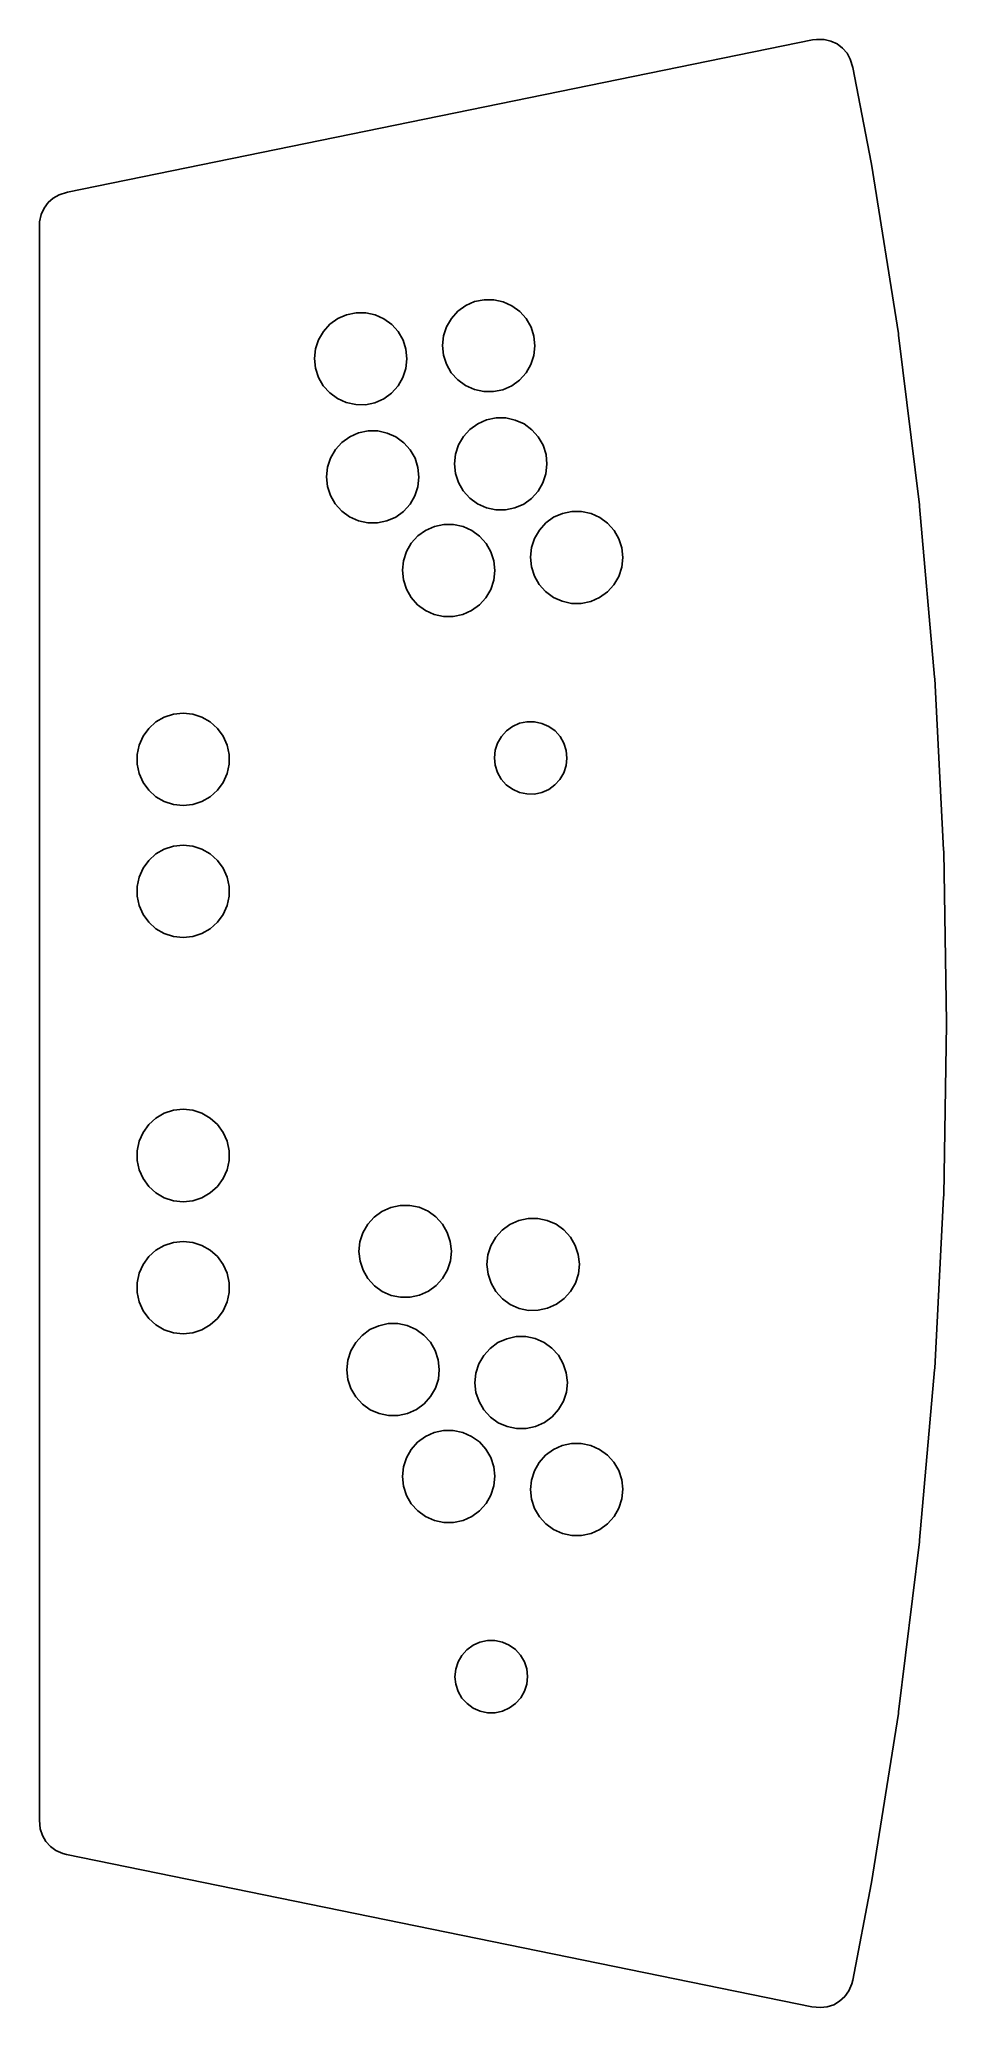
# Model space of a CAD drawing. Header units: metres. Extents: x 0 to 275, y 2 to 598.
import ezdxf

# ---------------------------------------------------------------- set-up
doc = ezdxf.new("R2010")
doc.units = ezdxf.units.M

msp = doc.modelspace()

# ---------------------------------------------------------------- linework, layer by layer
for p, q in [((234.365, 597.892), (8.5135, 551.79)), ((235.537, 598.062), (234.365, 597.892)), ((237.856, 598.021), (235.537, 598.062)), ((239.882, 597.554), (237.856, 598.021)), ((241.766, 596.675), (239.882, 597.554)), ((243.427, 595.424), (241.766, 596.675)), ((244.791, 593.855), (243.427, 595.424)), ((245.799, 592.036), (244.791, 593.855)), ((246.561, 589.544), (245.799, 592.036)), ((252.162, 560.729), (246.561, 589.544)), ((252.253, 560.213), (252.162, 560.729)), ((260.361, 509.019), (252.253, 560.213)), ((2.6635, 548.601), (1.4279, 546.929)), ((4.2198, 549.98), (2.6635, 548.601)), ((6.0286, 551.005), (4.2198, 549.98)), ((8.5135, 551.79), (6.0286, 551.005)), ((0.0657, 542.769), (0, 541.605)), ((0.567, 545.037), (0.0657, 542.769)), ((1.4279, 546.929), (0.567, 545.037)), ((0, 541.605), (0, 58.637)), ((131.933, 518.617), (134.798, 519.215)), ((134.798, 519.215), (137.724, 519.206)), ((137.724, 519.206), (140.585, 518.588)), ((88.0817, 511.777), (90.4553, 513.489)), ((90.4553, 513.489), (93.133, 514.67)), ((93.133, 514.67), (95.9979, 515.269)), ((95.9979, 515.269), (98.9247, 515.259)), ((98.9247, 515.259), (101.785, 514.641)), ((101.785, 514.641), (104.455, 513.442)), ((104.455, 513.442), (106.817, 511.714)), ((123.444, 511.025), (124.916, 513.554)), ((124.916, 513.554), (126.881, 515.723)), ((126.881, 515.723), (129.255, 517.435)), ((129.255, 517.435), (131.933, 518.617)), ((140.585, 518.588), (143.255, 517.388)), ((143.255, 517.388), (145.617, 515.66)), ((145.617, 515.66), (147.568, 513.478)), ((147.568, 513.478), (149.023, 510.939)), ((83.7303, 504.298), (84.644, 507.078)), ((84.644, 507.078), (86.1159, 509.608)), ((86.1159, 509.608), (88.0817, 511.777)), ((106.817, 511.714), (108.768, 509.532)), ((108.768, 509.532), (110.223, 506.992)), ((110.223, 506.992), (111.118, 504.206)), ((122.214, 505.334), (122.53, 508.244)), ((122.53, 508.244), (123.444, 511.025)), ((149.023, 510.939), (149.918, 508.152)), ((149.918, 508.152), (150.214, 505.24)), ((260.434, 508.5), (260.361, 509.019)), ((266.751, 457.053), (260.434, 508.5)), ((83.4145, 501.388), (83.7303, 504.298)), ((83.7107, 498.476), (83.4145, 501.388)), ((111.414, 501.294), (111.099, 498.384)), ((111.118, 504.206), (111.414, 501.294)), ((122.511, 502.423), (122.214, 505.334)), ((123.406, 499.636), (122.511, 502.423)), ((149.898, 502.331), (148.985, 499.55)), ((150.214, 505.24), (149.898, 502.331)), ((84.6057, 495.69), (83.7107, 498.476)), ((86.0606, 493.15), (84.6057, 495.69)), ((110.185, 495.604), (108.713, 493.074)), ((111.099, 498.384), (110.185, 495.604)), ((124.86, 497.096), (123.406, 499.636)), ((126.812, 494.915), (124.86, 497.096)), ((129.174, 493.187), (126.812, 494.915)), ((145.547, 494.852), (143.173, 493.14)), ((147.513, 497.02), (145.547, 494.852)), ((148.985, 499.55), (147.513, 497.02)), ((88.0117, 490.969), (86.0606, 493.15)), ((90.3737, 489.24), (88.0117, 490.969)), ((93.0435, 488.041), (90.3737, 489.24)), ((104.374, 489.193), (101.696, 488.012)), ((106.747, 490.906), (104.374, 489.193)), ((108.713, 493.074), (106.747, 490.906)), ((131.843, 491.987), (129.174, 493.187)), ((134.704, 491.369), (131.843, 491.987)), ((137.631, 491.359), (134.704, 491.369)), ((140.496, 491.958), (137.631, 491.359)), ((143.173, 493.14), (140.496, 491.958)), ((95.9043, 487.423), (93.0435, 488.041)), ((98.831, 487.413), (95.9043, 487.423)), ((101.696, 488.012), (98.831, 487.413)), ((135.575, 482.801), (138.44, 483.4)), ((138.44, 483.4), (141.367, 483.39)), ((141.367, 483.39), (144.228, 482.772)), ((91.7243, 475.961), (94.0979, 477.674)), ((94.0979, 477.674), (96.7756, 478.855)), ((96.7756, 478.855), (99.6405, 479.454)), ((99.6405, 479.454), (102.567, 479.444)), ((102.567, 479.444), (105.428, 478.826)), ((105.428, 478.826), (108.098, 477.627)), ((108.098, 477.627), (110.46, 475.898)), ((127.087, 475.209), (128.558, 477.739)), ((128.558, 477.739), (130.524, 479.908)), ((130.524, 479.908), (132.898, 481.62)), ((132.898, 481.62), (135.575, 482.801)), ((144.228, 482.772), (146.898, 481.573)), ((146.898, 481.573), (149.26, 479.845)), ((149.26, 479.845), (151.211, 477.663)), ((151.211, 477.663), (152.666, 475.123)), ((87.3729, 468.483), (88.2867, 471.263)), ((88.2867, 471.263), (89.7586, 473.793)), ((89.7586, 473.793), (91.7243, 475.961)), ((110.46, 475.898), (112.411, 473.717)), ((112.411, 473.717), (113.866, 471.177)), ((113.866, 471.177), (114.761, 468.391)), ((125.857, 469.519), (126.173, 472.429)), ((126.173, 472.429), (127.087, 475.209)), ((152.666, 475.123), (153.561, 472.337)), ((153.561, 472.337), (153.857, 469.425)), ((87.0572, 465.573), (87.3729, 468.483)), ((87.3533, 462.661), (87.0572, 465.573)), ((115.057, 465.479), (114.741, 462.569)), ((114.761, 468.391), (115.057, 465.479)), ((126.153, 466.607), (125.857, 469.519)), ((127.048, 463.821), (126.153, 466.607)), ((153.541, 466.515), (152.627, 463.735)), ((153.857, 469.425), (153.541, 466.515)), ((88.2484, 459.875), (87.3533, 462.661)), ((89.7033, 457.335), (88.2484, 459.875)), ((113.828, 459.789), (112.356, 457.259)), ((114.741, 462.569), (113.828, 459.789)), ((128.503, 461.281), (127.048, 463.821)), ((130.454, 459.1), (128.503, 461.281)), ((132.816, 457.371), (130.454, 459.1)), ((151.155, 461.205), (149.19, 459.037)), ((152.627, 463.735), (151.155, 461.205)), ((91.6543, 455.153), (89.7033, 457.335)), ((94.0164, 453.425), (91.6543, 455.153)), ((96.6861, 452.226), (94.0164, 453.425)), ((108.016, 453.378), (105.339, 452.197)), ((110.39, 455.09), (108.016, 453.378)), ((112.356, 457.259), (110.39, 455.09)), ((135.486, 456.172), (132.816, 457.371)), ((138.347, 455.554), (135.486, 456.172)), ((141.274, 455.544), (138.347, 455.554)), ((144.138, 456.143), (141.274, 455.544)), ((146.816, 457.324), (144.138, 456.143)), ((149.19, 459.037), (146.816, 457.324)), ((153.508, 451.588), (155.881, 453.3)), ((155.881, 453.3), (158.559, 454.482)), ((158.559, 454.482), (161.424, 455.08)), ((161.424, 455.08), (164.351, 455.071)), ((164.351, 455.071), (167.211, 454.452)), ((167.211, 454.452), (169.881, 453.253)), ((169.881, 453.253), (172.243, 451.525)), ((266.806, 456.532), (266.751, 457.053)), ((271.323, 404.896), (266.806, 456.532)), ((99.5469, 451.608), (96.6861, 452.226)), ((102.474, 451.598), (99.5469, 451.608)), ((105.339, 452.197), (102.474, 451.598)), ((112.742, 445.473), (114.708, 447.642)), ((114.708, 447.642), (117.081, 449.354)), ((117.081, 449.354), (119.759, 450.535)), ((119.759, 450.535), (122.624, 451.134)), ((122.624, 451.134), (125.551, 451.124)), ((125.551, 451.124), (128.412, 450.506)), ((128.412, 450.506), (131.081, 449.307)), ((131.081, 449.307), (133.443, 447.579)), ((133.443, 447.579), (135.394, 445.397)), ((150.07, 446.89), (151.542, 449.419)), ((151.542, 449.419), (153.508, 451.588)), ((172.243, 451.525), (174.194, 449.343)), ((174.194, 449.343), (175.649, 446.804)), ((110.356, 440.163), (111.27, 442.943)), ((111.27, 442.943), (112.742, 445.473)), ((135.394, 445.397), (136.849, 442.857)), ((136.849, 442.857), (137.744, 440.071)), ((148.84, 441.199), (149.156, 444.109)), ((149.137, 438.288), (148.84, 441.199)), ((149.156, 444.109), (150.07, 446.89)), ((175.649, 446.804), (176.544, 444.017)), ((176.544, 444.017), (176.84, 441.105)), ((110.041, 437.253), (110.356, 440.163)), ((110.337, 434.341), (110.041, 437.253)), ((138.04, 437.159), (137.725, 434.249)), ((137.744, 440.071), (138.04, 437.159)), ((150.032, 435.501), (149.137, 438.288)), ((151.487, 432.961), (150.032, 435.501)), ((175.611, 435.415), (174.139, 432.885)), ((176.525, 438.196), (175.611, 435.415)), ((176.84, 441.105), (176.525, 438.196)), ((111.232, 431.555), (110.337, 434.341)), ((112.687, 429.015), (111.232, 431.555)), ((136.811, 431.469), (135.339, 428.939)), ((137.725, 434.249), (136.811, 431.469)), ((153.438, 430.78), (151.487, 432.961)), ((155.8, 429.052), (153.438, 430.78)), ((172.173, 430.717), (169.8, 429.005)), ((174.139, 432.885), (172.173, 430.717)), ((114.638, 426.834), (112.687, 429.015)), ((117, 425.105), (114.638, 426.834)), ((119.67, 423.906), (117, 425.105)), ((122.53, 423.288), (119.67, 423.906)), ((125.457, 423.278), (122.53, 423.288)), ((128.322, 423.877), (125.457, 423.278)), ((131, 425.058), (128.322, 423.877)), ((133.373, 426.771), (131, 425.058)), ((135.339, 428.939), (133.373, 426.771)), ((158.469, 427.852), (155.8, 429.052)), ((161.33, 427.234), (158.469, 427.852)), ((164.257, 427.224), (161.33, 427.234)), ((167.122, 427.823), (164.257, 427.224)), ((169.8, 429.005), (167.122, 427.823)), ((271.36, 404.373), (271.323, 404.896)), ((274.073, 352.61), (271.36, 404.373)), ((37.8807, 392.79), (40.6642, 393.694)), ((40.6642, 393.694), (43.575, 394)), ((43.575, 394), (46.4858, 393.694)), ((46.4858, 393.694), (49.2693, 392.79)), ((31.4506, 387), (33.171, 389.368)), ((33.171, 389.368), (35.346, 391.326)), ((35.346, 391.326), (37.8807, 392.79)), ((49.2693, 392.79), (51.804, 391.326)), ((51.804, 391.326), (53.979, 389.368)), ((53.979, 389.368), (55.6994, 387)), ((140.036, 386.927), (141.58, 388.631)), ((141.58, 388.631), (143.445, 389.976)), ((143.445, 389.976), (145.549, 390.904)), ((145.549, 390.904), (147.8, 391.375)), ((147.8, 391.375), (150.1, 391.367)), ((150.1, 391.367), (152.347, 390.882)), ((152.347, 390.882), (154.445, 389.939)), ((154.445, 389.939), (156.301, 388.581)), ((156.301, 388.581), (157.834, 386.867)), ((29.6517, 381.463), (30.2602, 384.326)), ((30.2602, 384.326), (31.4506, 387)), ((55.6994, 387), (56.8898, 384.326)), ((56.8898, 384.326), (57.4983, 381.463)), ((137.913, 380.468), (138.161, 382.755)), ((138.161, 382.755), (138.879, 384.939)), ((138.879, 384.939), (140.036, 386.927)), ((157.834, 386.867), (158.977, 384.872)), ((158.977, 384.872), (159.68, 382.682)), ((159.68, 382.682), (159.913, 380.394)), ((29.6517, 378.537), (29.6517, 381.463)), ((30.2602, 375.674), (29.6517, 378.537)), ((31.4506, 373), (30.2602, 375.674)), ((56.8898, 375.674), (55.6994, 373)), ((57.4983, 378.537), (56.8898, 375.674)), ((57.4983, 381.463), (57.4983, 378.537)), ((138.146, 378.181), (137.913, 380.468)), ((138.849, 375.991), (138.146, 378.181)), ((139.992, 373.996), (138.849, 375.991)), ((158.947, 375.924), (157.79, 373.936)), ((159.665, 378.108), (158.947, 375.924)), ((159.913, 380.394), (159.665, 378.108)), ((33.171, 370.632), (31.4506, 373)), ((35.346, 368.674), (33.171, 370.632)), ((53.979, 370.632), (51.804, 368.674)), ((55.6994, 373), (53.979, 370.632)), ((141.525, 372.282), (139.992, 373.996)), ((143.381, 370.924), (141.525, 372.282)), ((145.479, 369.981), (143.381, 370.924)), ((147.726, 369.496), (145.479, 369.981)), ((152.277, 369.958), (150.026, 369.488)), ((154.381, 370.887), (152.277, 369.958)), ((156.246, 372.232), (154.381, 370.887)), ((157.79, 373.936), (156.246, 372.232)), ((37.8807, 367.21), (35.346, 368.674)), ((40.6642, 366.306), (37.8807, 367.21)), ((43.575, 366), (40.6642, 366.306)), ((46.4858, 366.306), (43.575, 366)), ((49.2693, 367.21), (46.4858, 366.306)), ((51.804, 368.674), (49.2693, 367.21)), ((150.026, 369.488), (147.726, 369.496)), ((35.346, 351.326), (37.8807, 352.79)), ((37.8807, 352.79), (40.6642, 353.694)), ((40.6642, 353.694), (43.575, 354)), ((43.575, 354), (46.4858, 353.694)), ((46.4858, 353.694), (49.2693, 352.79)), ((49.2693, 352.79), (51.804, 351.326)), ((274.091, 352.087), (274.073, 352.61)), ((274.995, 300.262), (274.091, 352.087)), ((30.2602, 344.326), (31.4506, 347)), ((31.4506, 347), (33.171, 349.368)), ((33.171, 349.368), (35.346, 351.326)), ((51.804, 351.326), (53.979, 349.368)), ((53.979, 349.368), (55.6994, 347)), ((55.6994, 347), (56.8898, 344.326)), ((29.6517, 341.463), (30.2602, 344.326)), ((29.6517, 338.537), (29.6517, 341.463)), ((56.8898, 344.326), (57.4983, 341.463)), ((57.4983, 341.463), (57.4983, 338.537)), ((30.2602, 335.674), (29.6517, 338.537)), ((31.4506, 333), (30.2602, 335.674)), ((56.8898, 335.674), (55.6994, 333)), ((57.4983, 338.537), (56.8898, 335.674)), ((33.171, 330.632), (31.4506, 333)), ((35.346, 328.674), (33.171, 330.632)), ((37.8807, 327.21), (35.346, 328.674)), ((51.804, 328.674), (49.2693, 327.21)), ((53.979, 330.632), (51.804, 328.674)), ((55.6994, 333), (53.979, 330.632)), ((40.6642, 326.306), (37.8807, 327.21)), ((43.575, 326), (40.6642, 326.306)), ((46.4858, 326.306), (43.575, 326)), ((49.2693, 327.21), (46.4858, 326.306)), ((274.091, 247.913), (274.995, 299.738)), ((274.995, 299.738), (274.995, 300.262)), ((31.4506, 267), (33.171, 269.368)), ((33.171, 269.368), (35.346, 271.326)), ((35.346, 271.326), (37.8807, 272.79)), ((37.8807, 272.79), (40.6642, 273.694)), ((40.6642, 273.694), (43.575, 274)), ((43.575, 274), (46.4858, 273.694)), ((46.4858, 273.694), (49.2693, 272.79)), ((49.2693, 272.79), (51.804, 271.326)), ((51.804, 271.326), (53.979, 269.368)), ((53.979, 269.368), (55.6994, 267)), ((29.6517, 261.463), (30.2602, 264.326)), ((30.2602, 264.326), (31.4506, 267)), ((55.6994, 267), (56.8898, 264.326)), ((56.8898, 264.326), (57.4983, 261.463)), ((29.6517, 258.537), (29.6517, 261.463)), ((30.2602, 255.674), (29.6517, 258.537)), ((57.4983, 258.537), (56.8898, 255.674)), ((57.4983, 261.463), (57.4983, 258.537)), ((31.4506, 253), (30.2602, 255.674)), ((33.171, 250.632), (31.4506, 253)), ((35.346, 248.674), (33.171, 250.632)), ((53.979, 250.632), (51.804, 248.674)), ((55.6994, 253), (53.979, 250.632)), ((56.8898, 255.674), (55.6994, 253)), ((37.8807, 247.21), (35.346, 248.674)), ((40.6642, 246.306), (37.8807, 247.21)), ((43.575, 246), (40.6642, 246.306)), ((46.4858, 246.306), (43.575, 246)), ((49.2693, 247.21), (46.4858, 246.306)), ((51.804, 248.674), (49.2693, 247.21)), ((106.501, 244.276), (109.362, 244.895)), ((109.362, 244.895), (112.289, 244.904)), ((112.289, 244.904), (115.153, 244.306)), ((271.36, 195.627), (274.073, 247.39)), ((274.073, 247.39), (274.091, 247.913)), ((98.0633, 236.628), (99.5182, 239.167)), ((99.5182, 239.167), (101.469, 241.349)), ((101.469, 241.349), (103.831, 243.077)), ((103.831, 243.077), (106.501, 244.276)), ((115.153, 244.306), (117.831, 243.124)), ((117.831, 243.124), (120.205, 241.412)), ((120.205, 241.412), (122.17, 239.243)), ((122.17, 239.243), (123.642, 236.714)), ((140.269, 237.403), (142.631, 239.131)), ((142.631, 239.131), (145.301, 240.33)), ((145.301, 240.33), (148.162, 240.948)), ((148.162, 240.948), (151.088, 240.958)), ((151.088, 240.958), (153.953, 240.359)), ((153.953, 240.359), (156.631, 239.178)), ((156.631, 239.178), (159.005, 237.466)), ((35.346, 231.326), (37.8807, 232.79)), ((37.8807, 232.79), (40.6642, 233.694)), ((40.6642, 233.694), (43.575, 234)), ((43.575, 234), (46.4858, 233.694)), ((46.4858, 233.694), (49.2693, 232.79)), ((49.2693, 232.79), (51.804, 231.326)), ((96.8721, 230.929), (97.1682, 233.841)), ((97.1682, 233.841), (98.0633, 236.628)), ((123.642, 236.714), (124.556, 233.933)), ((124.556, 233.933), (124.872, 231.023)), ((135.968, 229.895), (136.863, 232.681)), ((136.863, 232.681), (138.318, 235.221)), ((138.318, 235.221), (140.269, 237.403)), ((159.005, 237.466), (160.97, 235.297)), ((160.97, 235.297), (162.442, 232.767)), ((162.442, 232.767), (163.356, 229.987)), ((30.2602, 224.326), (31.4506, 227)), ((31.4506, 227), (33.171, 229.368)), ((33.171, 229.368), (35.346, 231.326)), ((51.804, 231.326), (53.979, 229.368)), ((53.979, 229.368), (55.6994, 227)), ((55.6994, 227), (56.8898, 224.326)), ((97.1878, 228.019), (96.8721, 230.929)), ((98.1016, 225.239), (97.1878, 228.019)), ((124.576, 228.112), (123.681, 225.325)), ((124.872, 231.023), (124.576, 228.112)), ((135.672, 226.983), (135.968, 229.895)), ((135.988, 224.073), (135.672, 226.983)), ((163.356, 229.987), (163.672, 227.077)), ((163.672, 227.077), (163.376, 224.165)), ((29.6517, 221.463), (30.2602, 224.326)), ((29.6517, 218.537), (29.6517, 221.463)), ((56.8898, 224.326), (57.4983, 221.463)), ((57.4983, 221.463), (57.4983, 218.537)), ((99.5735, 222.709), (98.1016, 225.239)), ((101.539, 220.541), (99.5735, 222.709)), ((120.275, 220.604), (117.913, 218.876)), ((122.226, 222.785), (120.275, 220.604)), ((123.681, 225.325), (122.226, 222.785)), ((136.901, 221.293), (135.988, 224.073)), ((138.373, 218.763), (136.901, 221.293)), ((162.481, 221.379), (161.026, 218.839)), ((163.376, 224.165), (162.481, 221.379)), ((30.2602, 215.674), (29.6517, 218.537)), ((31.4506, 213), (30.2602, 215.674)), ((56.8898, 215.674), (55.6994, 213)), ((57.4983, 218.537), (56.8898, 215.674)), ((103.913, 218.828), (101.539, 220.541)), ((106.591, 217.647), (103.913, 218.828)), ((109.455, 217.048), (106.591, 217.647)), ((112.382, 217.058), (109.455, 217.048)), ((115.243, 217.676), (112.382, 217.058)), ((117.913, 218.876), (115.243, 217.676)), ((140.339, 216.595), (138.373, 218.763)), ((142.713, 214.882), (140.339, 216.595)), ((145.39, 213.701), (142.713, 214.882)), ((156.713, 214.929), (154.043, 213.73)), ((159.075, 216.658), (156.713, 214.929)), ((161.026, 218.839), (159.075, 216.658)), ((33.171, 210.632), (31.4506, 213)), ((35.346, 208.674), (33.171, 210.632)), ((37.8807, 207.21), (35.346, 208.674)), ((51.804, 208.674), (49.2693, 207.21)), ((53.979, 210.632), (51.804, 208.674)), ((55.6994, 213), (53.979, 210.632)), ((102.858, 208.461), (105.719, 209.079)), ((105.719, 209.079), (108.646, 209.089)), ((108.646, 209.089), (111.511, 208.49)), ((148.255, 213.102), (145.39, 213.701)), ((151.182, 213.112), (148.255, 213.102)), ((154.043, 213.73), (151.182, 213.112)), ((40.6642, 206.306), (37.8807, 207.21)), ((43.575, 206), (40.6642, 206.306)), ((46.4858, 206.306), (43.575, 206)), ((49.2693, 207.21), (46.4858, 206.306)), ((94.4206, 200.812), (95.8755, 203.352)), ((95.8755, 203.352), (97.8266, 205.533)), ((97.8266, 205.533), (100.189, 207.262)), ((100.189, 207.262), (102.858, 208.461)), ((111.511, 208.49), (114.189, 207.309)), ((114.189, 207.309), (116.562, 205.596)), ((116.562, 205.596), (118.528, 203.428)), ((118.528, 203.428), (120, 200.898)), ((136.626, 201.587), (138.988, 203.316)), ((138.988, 203.316), (141.658, 204.515)), ((141.658, 204.515), (144.519, 205.133)), ((144.519, 205.133), (147.446, 205.143)), ((147.446, 205.143), (150.311, 204.544)), ((150.311, 204.544), (152.988, 203.363)), ((152.988, 203.363), (155.362, 201.65)), ((93.2294, 195.114), (93.5256, 198.026)), ((93.5256, 198.026), (94.4206, 200.812)), ((120, 200.898), (120.914, 198.118)), ((120.914, 198.118), (121.229, 195.208)), ((132.325, 194.08), (133.22, 196.866)), ((133.22, 196.866), (134.675, 199.406)), ((134.675, 199.406), (136.626, 201.587)), ((155.362, 201.65), (157.328, 199.482)), ((157.328, 199.482), (158.8, 196.952)), ((158.8, 196.952), (159.713, 194.172)), ((93.5451, 192.204), (93.2294, 195.114)), ((94.4589, 189.424), (93.5451, 192.204)), ((120.933, 192.296), (120.038, 189.51)), ((121.229, 195.208), (120.933, 192.296)), ((132.029, 191.168), (132.325, 194.08)), ((132.345, 188.258), (132.029, 191.168)), ((159.713, 194.172), (160.029, 191.262)), ((160.029, 191.262), (159.733, 188.35)), ((266.806, 143.468), (271.323, 195.104)), ((271.323, 195.104), (271.36, 195.627)), ((95.9308, 186.894), (94.4589, 189.424)), ((97.8966, 184.726), (95.9308, 186.894)), ((118.583, 186.97), (116.632, 184.789)), ((120.038, 189.51), (118.583, 186.97)), ((133.259, 185.478), (132.345, 188.258)), ((134.731, 182.948), (133.259, 185.478)), ((158.838, 185.564), (157.383, 183.024)), ((159.733, 188.35), (158.838, 185.564)), ((100.27, 183.013), (97.8966, 184.726)), ((102.948, 181.832), (100.27, 183.013)), ((105.813, 181.233), (102.948, 181.832)), ((108.74, 181.243), (105.813, 181.233)), ((111.6, 181.861), (108.74, 181.243)), ((114.27, 183.06), (111.6, 181.861)), ((116.632, 184.789), (114.27, 183.06)), ((136.696, 180.779), (134.731, 182.948)), ((139.07, 179.067), (136.696, 180.779)), ((141.748, 177.886), (139.07, 179.067)), ((153.07, 179.114), (150.4, 177.915)), ((155.432, 180.842), (153.07, 179.114)), ((157.383, 183.024), (155.432, 180.842)), ((112.687, 170.985), (114.638, 173.166)), ((114.638, 173.166), (117, 174.895)), ((117, 174.895), (119.67, 176.094)), ((119.67, 176.094), (122.53, 176.712)), ((122.53, 176.712), (125.457, 176.722)), ((125.457, 176.722), (128.322, 176.123)), ((128.322, 176.123), (131, 174.942)), ((131, 174.942), (133.373, 173.229)), ((133.373, 173.229), (135.339, 171.061)), ((144.613, 177.287), (141.748, 177.886)), ((147.539, 177.297), (144.613, 177.287)), ((150.4, 177.915), (147.539, 177.297)), ((110.337, 165.659), (111.232, 168.445)), ((111.232, 168.445), (112.687, 170.985)), ((135.339, 171.061), (136.811, 168.531)), ((136.811, 168.531), (137.725, 165.751)), ((150.032, 164.499), (151.487, 167.039)), ((151.487, 167.039), (153.438, 169.22)), ((153.438, 169.22), (155.8, 170.948)), ((155.8, 170.948), (158.469, 172.148)), ((158.469, 172.148), (161.33, 172.766)), ((161.33, 172.766), (164.257, 172.776)), ((164.257, 172.776), (167.122, 172.177)), ((167.122, 172.177), (169.8, 170.995)), ((169.8, 170.995), (172.173, 169.283)), ((172.173, 169.283), (174.139, 167.115)), ((174.139, 167.115), (175.611, 164.585)), ((110.041, 162.747), (110.337, 165.659)), ((110.356, 159.837), (110.041, 162.747)), ((137.725, 165.751), (138.04, 162.841)), ((138.04, 162.841), (137.744, 159.929)), ((148.84, 158.801), (149.137, 161.712)), ((149.137, 161.712), (150.032, 164.499)), ((175.611, 164.585), (176.525, 161.804)), ((176.525, 161.804), (176.84, 158.895)), ((111.27, 157.057), (110.356, 159.837)), ((112.742, 154.527), (111.27, 157.057)), ((136.849, 157.143), (135.394, 154.603)), ((137.744, 159.929), (136.849, 157.143)), ((149.156, 155.891), (148.84, 158.801)), ((150.07, 153.11), (149.156, 155.891)), ((176.544, 155.983), (175.649, 153.196)), ((176.84, 158.895), (176.544, 155.983)), ((114.708, 152.358), (112.742, 154.527)), ((117.081, 150.646), (114.708, 152.358)), ((119.759, 149.465), (117.081, 150.646)), ((122.624, 148.866), (119.759, 149.465)), ((128.412, 149.494), (125.551, 148.876)), ((131.081, 150.693), (128.412, 149.494)), ((133.443, 152.421), (131.081, 150.693)), ((135.394, 154.603), (133.443, 152.421)), ((151.542, 150.581), (150.07, 153.11)), ((153.508, 148.412), (151.542, 150.581)), ((174.194, 150.657), (172.243, 148.475)), ((175.649, 153.196), (174.194, 150.657)), ((125.551, 148.876), (122.624, 148.866)), ((155.881, 146.7), (153.508, 148.412)), ((158.559, 145.518), (155.881, 146.7)), ((161.424, 144.92), (158.559, 145.518)), ((164.351, 144.929), (161.424, 144.92)), ((167.211, 145.548), (164.351, 144.929)), ((169.881, 146.747), (167.211, 145.548)), ((172.243, 148.475), (169.881, 146.747)), ((266.751, 142.947), (266.806, 143.468)), ((260.434, 91.5004), (266.751, 142.947)), ((126.909, 106.614), (128.052, 108.61)), ((128.052, 108.61), (129.585, 110.324)), ((129.585, 110.324), (131.441, 111.682)), ((131.441, 111.682), (133.539, 112.624)), ((133.539, 112.624), (135.787, 113.11)), ((135.787, 113.11), (138.086, 113.118)), ((138.086, 113.118), (140.337, 112.647)), ((140.337, 112.647), (142.441, 111.719)), ((142.441, 111.719), (144.306, 110.373)), ((144.306, 110.373), (145.851, 108.67)), ((145.851, 108.67), (147.007, 106.682)), ((125.973, 102.137), (126.206, 104.425)), ((126.221, 99.851), (125.973, 102.137)), ((126.206, 104.425), (126.909, 106.614)), ((147.007, 106.682), (147.725, 104.497)), ((147.725, 104.497), (147.973, 102.211)), ((147.973, 102.211), (147.74, 99.9233)), ((126.939, 97.6663), (126.221, 99.851)), ((128.096, 95.6787), (126.939, 97.6663)), ((129.64, 93.9749), (128.096, 95.6787)), ((145.894, 95.7385), (144.361, 94.0244)), ((147.037, 97.7339), (145.894, 95.7385)), ((147.74, 99.9233), (147.037, 97.7339)), ((131.505, 92.6295), (129.64, 93.9749)), ((133.609, 91.7012), (131.505, 92.6295)), ((135.86, 91.2306), (133.609, 91.7012)), ((138.16, 91.2384), (135.86, 91.2306)), ((140.408, 91.724), (138.16, 91.2384)), ((142.505, 92.6664), (140.408, 91.724)), ((144.361, 94.0244), (142.505, 92.6664)), ((252.253, 39.7867), (260.361, 90.981)), ((260.361, 90.981), (260.434, 91.5004)), ((0, 58.637), (0.2724, 56.0452)), ((0.2724, 56.0452), (0.9149, 54.0679)), ((0.9149, 54.0679), (1.9544, 52.2674)), ((1.9544, 52.2674), (3.3455, 50.7224)), ((3.3455, 50.7224), (5.0276, 49.5003)), ((5.0276, 49.5003), (7.1494, 48.5556)), ((7.1494, 48.5556), (8.2764, 48.2585)), ((8.2764, 48.2585), (234.131, 2.1562)), ((246.515, 10.2213), (252.162, 39.271)), ((252.162, 39.271), (252.253, 39.7867)), ((244.088, 5.2549), (245.297, 6.9466)), ((245.297, 6.9466), (246.223, 9.0731)), ((246.223, 9.0731), (246.515, 10.2213)), ((234.131, 2.1562), (236.725, 1.9047)), ((236.725, 1.9047), (238.791, 2.1387)), ((238.791, 2.1387), (240.763, 2.7972)), ((240.763, 2.7972), (242.555, 3.8512)), ((242.555, 3.8512), (244.088, 5.2549))]:
    msp.add_line(p, q)

doc.saveas('drawing.dxf')
